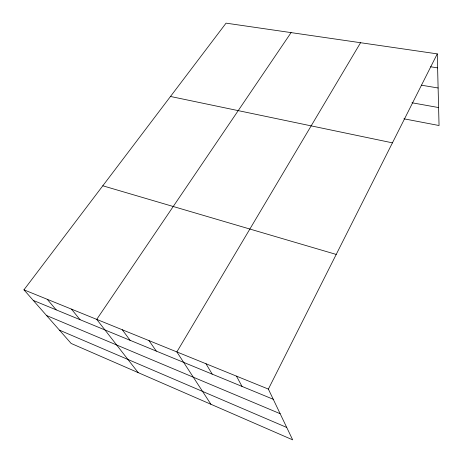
<?xml version="1.0" encoding="UTF-8"?>
<svg xmlns="http://www.w3.org/2000/svg" width="463" height="463" viewBox="0 0 463 463"><rect width="100%" height="100%" fill="white"/><g stroke="black" fill="none" stroke-linecap="round" stroke-linejoin="round"><path stroke-width="0.69" d="M268.372 389.088L437.263 53.876L226.06 23.15L23.949 289.832L71.14 343.448L292.662 439.85L268.372 389.088L23.949 289.832M360.561 42.718L176.86 351.926L210.925 404.28M291.094 32.613L96.721 319.383L138.177 372.617M430.602 66.788L437.61 67.87M421.295 85.175L438.114 87.987M411.972 102.769L438.606 107.561M403.915 118.8L439.051 125.525L437.263 53.876M170.488 96.472L392.439 142.853M102.798 185.785L336.219 254.436M33.255 300.406L273.251 399.285M46.555 315.517L280.15 413.702M59.409 330.125L286.73 427.453M47.209 299.277L56.191 309.857M71.447 309.122L80.07 319.696M122.301 329.772L130.091 340.305M148.988 340.612L156.309 351.104M205.983 363.756L212.204 374.133M236.46 376.13L242.039 386.426"/></g></svg>
